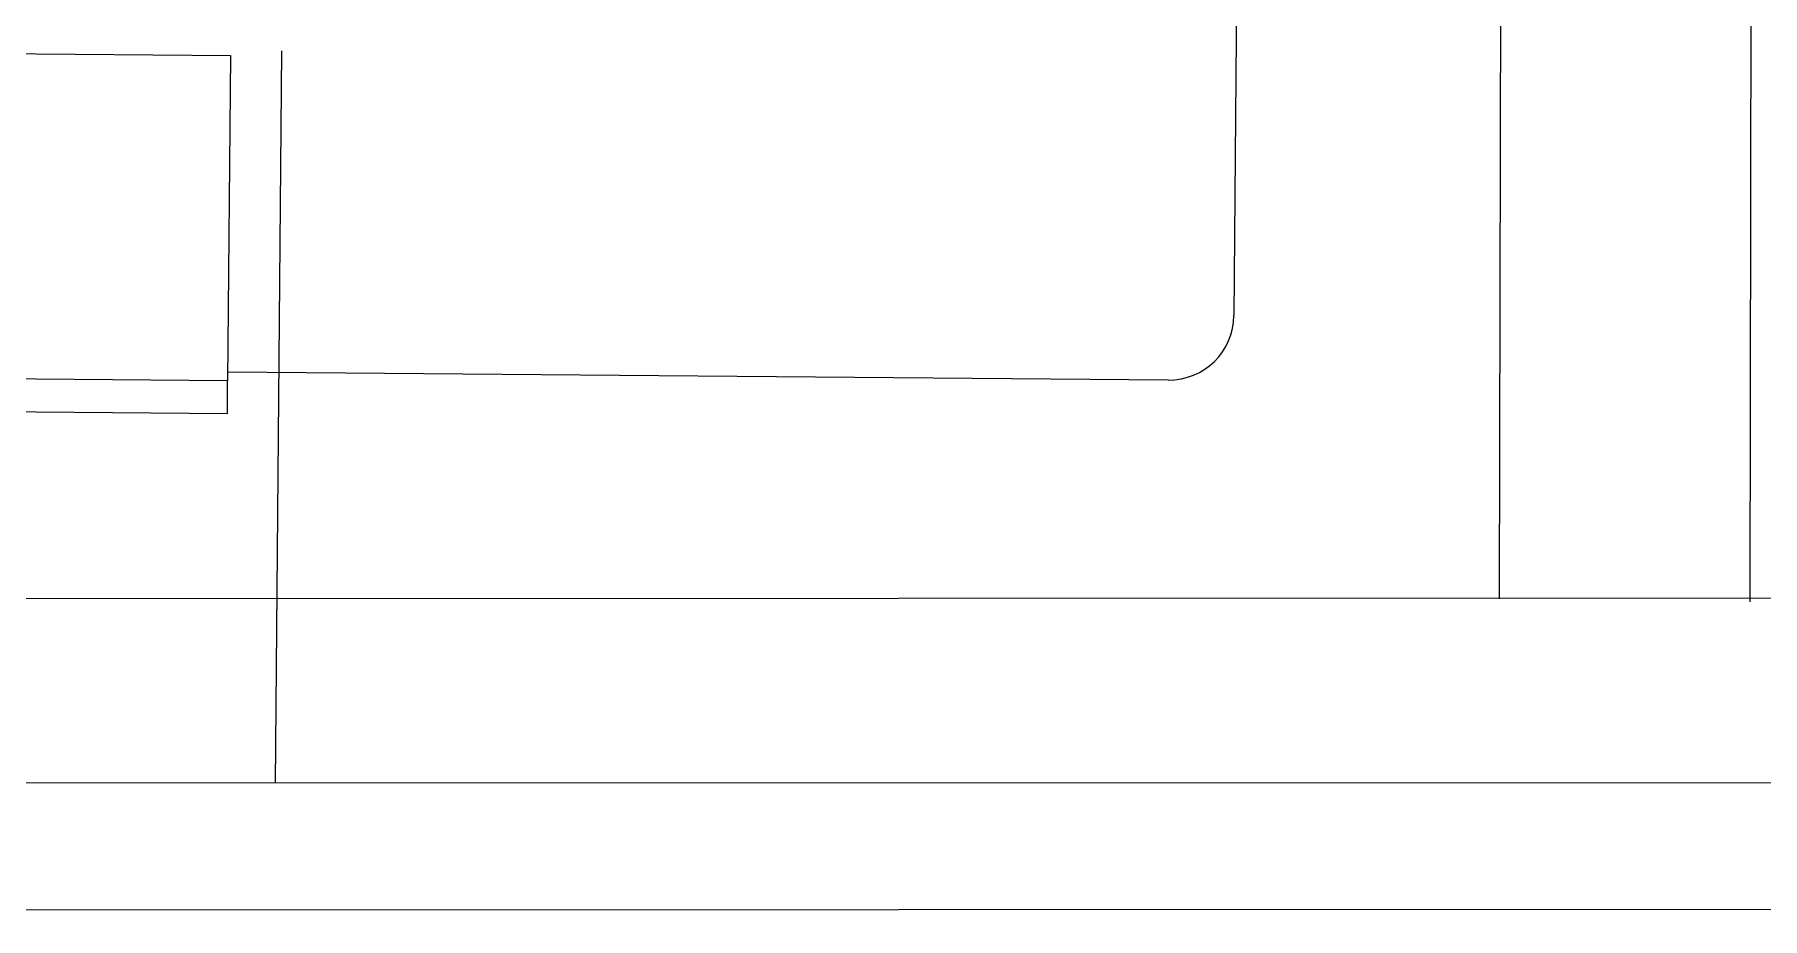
# Model space of a CAD drawing. Header units: inches. Extents: x 164.3 to 247.9, y 15.6 to 56.7.
# Drawn here: x 217.757 to 218.59, y 26.05 to 26.477 of the extents above; entities that cross this region are included whole.
import ezdxf

# ---------------------------------------------------------------- set-up
doc = ezdxf.new("R2010")
doc.units = ezdxf.units.IN
doc.header["$MEASUREMENT"] = 0
doc.layers.get('0').update_dxf_attribs({"lineweight": 0})
doc.layers.add('WALL 1 100', color=250, linetype='Continuous', lineweight=9)
doc.layers.add('провода', color=1, linetype='Continuous', lineweight=5)

msp = doc.modelspace()

# ---------------------------------------------------------------- linework, layer by layer
at = {"color": 7, "linetype": 'ByBlock', "lineweight": -2}
for p, q in [((218.33723, 26.56009), (218.33539, 26.3411)), ((217.06669, 26.47312), (217.85139, 26.46654)), ((217.85139, 26.46654), (217.85008, 26.3096)), ((217.85008, 26.3096), (217.06538, 26.31618)), ((218.30374, 26.30998), (217.85011, 26.31379)), ((217.84994, 26.2939), (217.85008, 26.3096)), ((217.06525, 26.30049), (217.84994, 26.2939))]:
    msp.add_line(p, q, dxfattribs=at)
msp.add_arc((218.304, 26.34137), 0.03139, 269.51934, 359.51934, dxfattribs=at)
at = {"layer": 'WALL 1 100', "color": 0}
for p, q in [((218.46705, 27.7224), (218.46332, 26.20442)), ((218.58644, 27.7224), (218.58424, 26.20297)), ((208.26999, 26.20028), (227.16894, 26.20887)), ((208.11999, 26.05028), (227.17, 26.05853))]:
    msp.add_line(p, q, dxfattribs=at)
at = {"layer": 'провода', "color": 1}
for p, q in [((217.87314, 26.11551), (217.8762, 26.46871)), ((221.20215, 26.1163), (208.17838, 26.11324))]:
    msp.add_line(p, q, dxfattribs=at)

doc.saveas('drawing.dxf')
